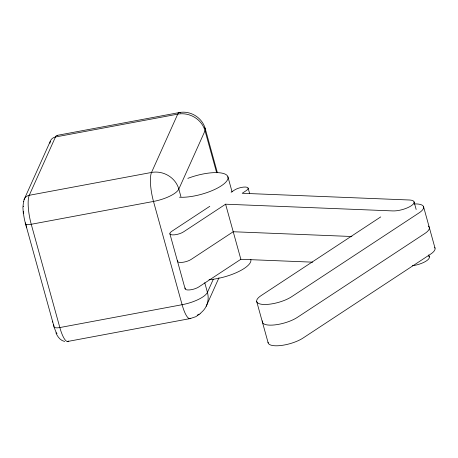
<?xml version="1.0" encoding="UTF-8"?>
<svg xmlns="http://www.w3.org/2000/svg" width="458" height="458" viewBox="0 0 458 458"><rect width="100%" height="100%" fill="white"/><g stroke="black" fill="none" stroke-linecap="round" stroke-linejoin="round"><path stroke-width="0.69" d="M23.581 201.251L22.9 207.297L23.329 213.605M206.197 306.276L218.976 277.748M24.108 199.533L50.317 141.219M213.245 279.397L207.422 292.353A22.631 20.707 24.2 0 1 200.833 312.877M200.799 313.266L195.841 316.69L190.31 318.533M209.798 206.3L171.647 231.393A8.004 2.571 -15.5 0 0 172.632 234.897A8.004 2.571 -15.5 0 0 183.538 231.868L225.599 204.199L392.872 210.92A13.385 4.299 -15.5 0 0 411.112 205.86A13.385 4.299 -15.5 0 0 409.469 200.003L242.19 193.287L246.37 190.539A8.004 2.571 -15.5 0 0 245.385 187.036A8.004 2.571 -15.5 0 0 234.479 190.059L231.113 192.274M312.642 262.165L240.851 259.28L198.789 286.948A8.004 2.571 -15.5 0 1 189.429 289.937A8.004 2.571 -15.5 0 1 185.284 287.996M380.741 216.909L261.203 295.542A20.433 6.567 -15.5 0 0 263.751 304.467A20.433 6.567 -15.5 0 0 291.563 296.761L419.07 212.884A20.433 6.567 -15.5 0 0 414.112 203.947M67.521 341.491L189.784 318.654M57.25 135.362L179.513 112.525C190.585 110.435 202.287 117.746 205.224 128.629L217.373 172.695M351.887 236.505L233.225 231.742L191.163 259.411A8.004 2.571 -15.5 0 1 181.923 262.388A8.004 2.571 -15.5 0 1 177.607 260.562M64.698 341.462C60.307 340.603 57.508 336.67 55.893 332.783M423.581 206.816L435.02 248.121M414.066 201.886L416.167 209.461M428.751 254.9L429.323 256.967M248.139 188.158L249.662 193.665M227.889 176.725L232.08 191.873M256.726 301.604L268.165 342.91M225.599 204.199L240.851 259.28M216.657 172.763L205.029 130.765A22.631 7.276 -15.5 0 0 204.337 127.393M180.916 196.654L178.82 189.08L205.029 130.765A22.631 20.707 24.2 0 0 177.733 114.139L55.47 136.976A7.546 6.904 24.2 0 0 49.939 143.262M204.749 282.718L207.422 292.353A22.631 7.276 -15.5 0 1 182.101 304.713L59.838 327.55A7.546 2.427 -15.5 0 1 53.895 326.119M169.884 233.769L185.135 288.849M23.329 211.481A15.08 3.681 79.4 0 0 25.293 222.846L25.379 223.149M25.551 223.767L25.888 224.998M26.06 225.611L26.318 226.533M26.404 226.842L52.87 322.426M53.042 323.045L53.386 324.275M53.466 324.579L53.809 325.81M434.734 247.497A20.433 6.567 -15.5 0 1 430.509 254.196L303.007 338.073A20.433 6.567 -15.5 0 1 280.983 345.504A20.433 6.567 -15.5 0 1 268.085 342.229M428.333 226.138A20.433 6.567 -15.5 0 1 424.789 233.54L297.282 317.417A20.433 6.567 -15.5 0 1 274.371 324.945A20.433 6.567 -15.5 0 1 262.486 320.886M428.808 256.194A13.385 4.299 -15.5 0 1 425.476 261.489A13.385 4.299 -15.5 0 1 412.366 265.76M250.766 259.343A30.176 9.698 -15.5 0 1 238.549 271.623A30.176 9.698 -15.5 0 1 209.02 279.724M187.837 178.38A30.176 9.698 -15.5 0 1 223.905 173.628A30.176 9.698 -15.5 0 1 217.498 188.072A30.176 9.698 -15.5 0 1 179.484 197.221M53.901 325.535A20.192 4.929 79.4 0 1 53.529 324.47M52.847 322.306A20.192 4.929 79.4 0 1 52.533 321.201M26.656 227.763A20.192 4.929 79.4 0 1 25.774 224.231M190.786 318.207A22.631 5.525 79.4 0 1 182.101 304.713L153.499 201.44A22.631 5.525 79.4 0 1 151.524 172.454L177.733 114.139A22.631 5.525 79.4 0 1 180.715 112.949M68.523 341.044A22.631 5.525 79.4 0 1 59.838 327.55L31.241 224.277A22.631 5.525 79.4 0 1 29.26 195.291L55.47 136.976A22.631 5.525 79.4 0 1 57.828 135.459M199.104 314.102A22.631 20.707 24.2 0 1 197.278 315.133M25.293 222.846A7.546 2.427 -15.5 0 0 31.241 224.277L153.499 201.44A22.631 7.276 -15.5 0 0 178.82 189.08A22.631 20.707 24.2 0 0 151.524 172.454L29.26 195.291A7.546 6.904 24.2 0 0 23.73 201.577M23.312 206.695A15.08 3.681 79.4 0 1 23.358 206.197M56.992 333.762A15.08 3.681 79.4 0 1 53.987 326.451"/></g></svg>
